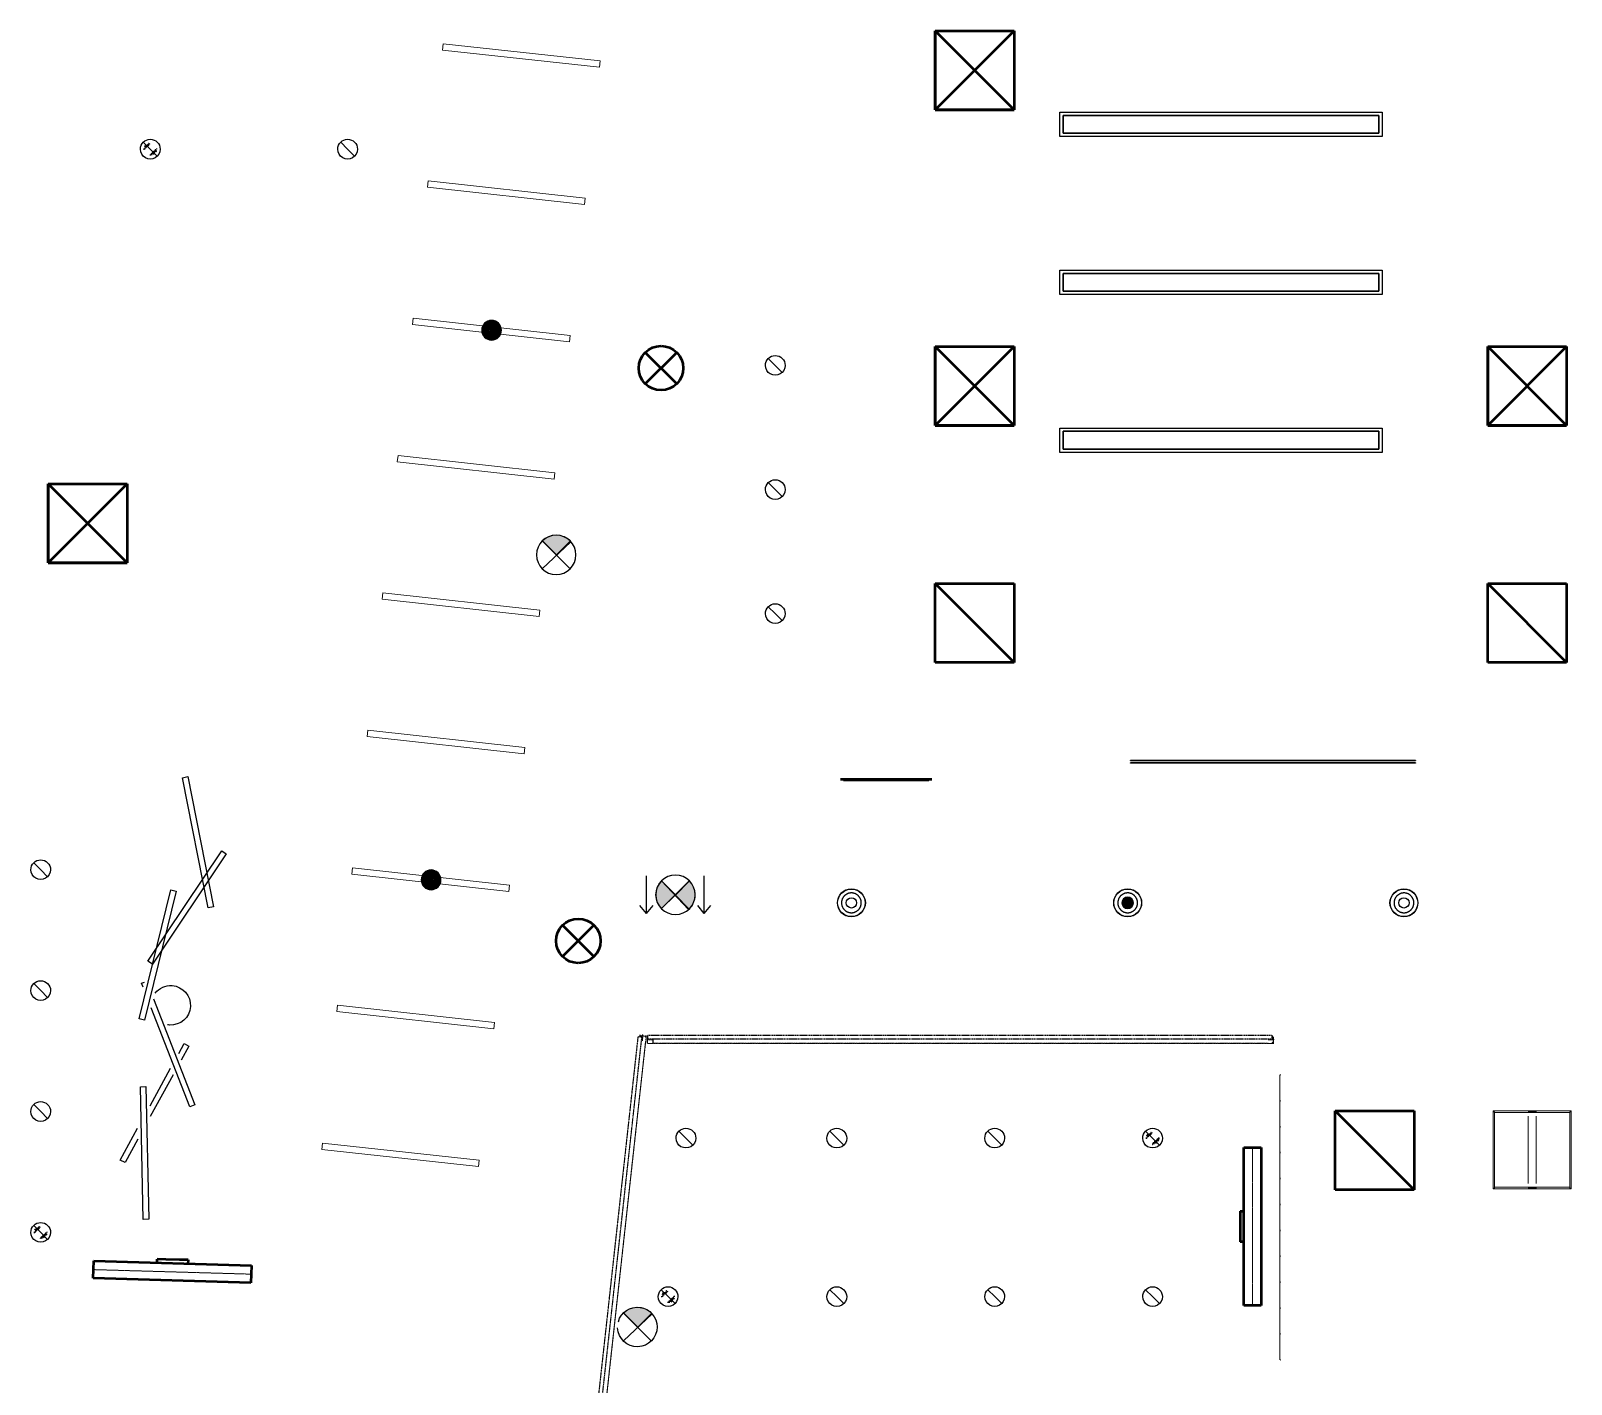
# Model space of a CAD drawing. Header units: inches. Extents: x 12491 to 15210, y -49 to 1476.
# Drawn here: x 13878.9 to 14347.2, y 279.4 to 690.8 of the extents above; entities that cross this region are included whole.
import ezdxf

# ---------------------------------------------------------------- set-up
doc = ezdxf.new("R2010")
doc.units = ezdxf.units.IN
doc.header["$MEASUREMENT"] = 0
for name, pattern in [('Dash', [0.25, 0.125, -0.125]), ('Hidden 1_16_', [0.09375, 0.0625, -0.03125]), ('Hidden_Mech', [0.070312, 0.046875, -0.023437])]:
    doc.linetypes.add(name, pattern=pattern)
for name, color, linetype, lineweight in [('A-DETL-DEMO', 6, 'Hidden 1_16_', 30), ('A-DETL-GENF', 92, 'Continuous', 18), ('A-DETL-MEDM', 33, 'Continuous', 25), ('E-LITE-EQPM', 33, 'Continuous', 25), ('E-LITE-EQPM-HDLN', 30, 'Dash', 9), ('G-IMPT', 8, 'Continuous', 9), ('M-HVAC-CDFF', 50, 'Continuous', 50)]:
    doc.layers.add(name, color=color, linetype=linetype, lineweight=lineweight)

# ---------------------------------------------------------------- blocks, each defined once
blk = doc.blocks.new('L-Recessed Circular - Downlight - 6_-3105699-3RD FLOOR RCP - NEW')
at = {"layer": 'E-LITE-EQPM'}
for q in [(-2.12, -2.12), (2.12, 2.12)]:
    blk.add_line((0, 0), q, dxfattribs=at)
for start, end in [(360, 180), (180, 360)]:
    blk.add_arc((0, 0), 3, start, end, dxfattribs=at)
blk = doc.blocks.new('L-Recessed Circular - Downlight - 6_-V51-3RD FLOOR RCP - NEW')
at = {"layer": 'E-LITE-EQPM'}
for q in [(-2.12, -2.12), (2.12, 2.12)]:
    blk.add_line((0, 0), q, dxfattribs=at)
for centre, radius, start, end in [((0, 0), 3, 360, 180), ((0, 0), 3, 180, 360), ((0.11, 0.07), 2, 176.8214, 187.3845), ((0.11, 0.07), 1.75, 181.4428, 266.2228), ((0.11, 0.07), 1.75, 75.7796, 98.6608), ((0.11, 0.07), 1.5, 360, 90.8712), ((0.11, 0.07), 1.33, 5.4375, 85.1931), ((0.11, 0.07), 1.15, 21.3411, 70.4677), ((0.11, 0.07), 1, 43.9068, 46.0932), ((0.11, 0.07), 1.75, 46.3927, 62.8158), ((0.11, 0.07), 1.5, 357.0461, 360), ((0.11, 0.07), 1.75, 12.6293, 28.1313), ((0.11, 0.07), 1.75, 350.8643, 357.7928), ((0.11, 0.07), 2, 202.2422, 219.9668), ((0.11, 0.07), 1.5, 196.8041, 256.3602), ((0.11, 0.07), 1.33, 225.9881, 242.1291), ((0.11, 0.07), 2, 251.0258, 254.3068)]:
    blk.add_arc(centre, radius, start, end, dxfattribs=at)
blk = doc.blocks.new('L-Recessed Circular - Downlight - 6_-V53-3RD FLOOR RCP - NEW')
at = {"layer": 'E-LITE-EQPM'}
for q in [(-2.12, -2.12), (2.12, 2.12)]:
    blk.add_line((0, 0), q, dxfattribs=at)
for centre, radius, start, end in [((0, 0), 3, 360, 180), ((0, 0), 3, 180, 360), ((0.11, 0.07), 2, 176.8214, 187.3845), ((0.11, 0.07), 1.75, 181.4428, 266.2228), ((0.11, 0.07), 1.75, 75.7796, 98.6608), ((0.11, 0.07), 2, 92.2891, 93.7987), ((0.11, 0.07), 1.5, 360, 90.8712), ((0.11, 0.07), 1.33, 5.4375, 85.1931), ((0.11, 0.07), 1.15, 21.3411, 70.4677), ((0.11, 0.07), 1, 43.9068, 46.0932), ((0.11, 0.07), 1.75, 46.3927, 62.8158), ((0.11, 0.07), 1.5, 357.0461, 360), ((0.11, 0.07), 1.75, 360, 28.1313), ((0.11, 0.07), 1.75, 350.8643, 360), ((0.11, 0.07), 2, 202.2422, 219.9668), ((0.11, 0.07), 1.5, 196.8041, 256.3602), ((0.11, 0.07), 1.33, 225.9881, 242.1291), ((0.11, 0.07), 2, 251.0258, 254.3068)]:
    blk.add_arc(centre, radius, start, end, dxfattribs=at)
blk = doc.blocks.new('Lighting-Troffer-Cooper-Metalux-Encounter-22EN-24EN-LD2 - See Type Catalog-2812981-3RD FLOOR RCP - NEW')
at = {"layer": 'E-LITE-EQPM', "lineweight": 9}
for p, q in [((-11.875, 11.84375), (-11.875, 11.59375)), ((11.875, 11.84375), (-11.875, 11.84375)), ((-11.875, 11.59375), (-11.46875, 11.59375)), ((-11.875, 11.59375), (-11.46875, 11.59375)), ((-11.875, 11.59375), (-11.875, -11.59375)), ((-11.46875, 11.59375), (-11.46875, 11.34375)), ((-11.46875, -11.59375), (-11.46875, 11.59375)), ((11.46875, 11.34375), (-11.46875, 11.34375)), ((-1.25, 10.21875), (-1.25, -10.21875)), ((1.25, -10.21875), (1.25, 10.21875)), ((11.46875, 11.34375), (11.46875, 11.59375)), ((11.46875, 11.59375), (11.875, 11.59375)), ((11.46875, 11.59375), (11.875, 11.59375)), ((11.46875, -11.59375), (11.46875, 11.59375)), ((11.875, 11.59375), (11.875, 11.84375)), ((11.875, 11.59375), (11.875, -11.59375)), ((-11.46875, -11.59375), (-11.875, -11.59375)), ((-11.875, -11.59375), (-11.875, -11.84375)), ((-11.46875, -11.59375), (-11.875, -11.59375)), ((-11.875, -11.84375), (11.875, -11.84375)), ((-11.46875, -11.34375), (11.46875, -11.34375)), ((-11.46875, -11.34375), (-11.46875, -11.59375)), ((11.46875, -11.59375), (11.46875, -11.34375)), ((11.875, -11.59375), (11.46875, -11.59375)), ((11.875, -11.59375), (11.46875, -11.59375)), ((11.875, -11.84375), (11.875, -11.59375))]:
    blk.add_line(p, q, dxfattribs=at)
at = {"layer": 'E-LITE-EQPM'}
for p, q in [((-1.25, 11.59375), (1.28228, 11.59375)), ((1.28228, -11.59375), (-1.25, -11.59375))]:
    blk.add_line(p, q, dxfattribs=at)
blk = doc.blocks.new('Lighting-Focal_Point-Seem_6_LED_Linear - Not A Type - Load Type Catalog 8_-V67-3RD FLOOR RCP - NEW')
at = {"layer": 'E-LITE-EQPM'}
for p, q in [((49, 3.7), (-49, 3.7)), ((-49, 3.7), (-49, -3.7)), ((-48, -2.7), (-48, 2.7)), ((-48, 2.7), (48, 2.7)), ((-48, 2.7), (-48, -2)), ((-47.95, 2.7), (-48, 2.7)), ((48, 2.7), (-47.95, 2.7)), ((-47.95, 2.7), (-47.95, -2.7)), ((-47.95, -2), (-47.95, 2.7)), ((48, 2.7), (47.95, 2.7)), ((47.95, 2.7), (47.95, -2.7)), ((48, -2.7), (48, 2.7)), ((48, 2.7), (48, -2.7)), ((48, -2.7), (48, 2.7)), ((49, -3.7), (49, 3.7)), ((-49, -3.7), (49, -3.7)), ((-48, -2), (-47.95, -2)), ((48, -2.7), (-48, -2.7)), ((-47.95, -2.7), (48, -2.7)), ((47.95, -2.7), (48, -2.7))]:
    blk.add_line(p, q, dxfattribs=at)
blk = doc.blocks.new('Return Diffuser - Rectangular Outlet _PAR_ - PAR-8x8_24x24-2882038-3RD FLOOR RCP - NEW')
at = {"layer": 'M-HVAC-CDFF'}
for p, q in [((12, 12), (-12, 12)), ((-12, 12), (-12, -12)), ((-12, 12), (12, -12)), ((12, -12), (12, 12)), ((-12, -12), (12, -12))]:
    blk.add_line(p, q, dxfattribs=at)
blk = doc.blocks.new('Supply Diffuser _OMNI_ - 8_ RD INLET _24x24_-2995624-3RD FLOOR RCP - NEW')
at = {"layer": 'M-HVAC-CDFF'}
for p, q in [((12, 12), (-12, 12)), ((-12, 12), (-12, -12)), ((12, 12), (-12, -12)), ((-12, 12), (12, -12)), ((-12, 12), (-12, -12)), ((-12, 12), (12, 12)), ((12, -12), (12, 12)), ((12, 12), (12, -12)), ((-12, -12), (12, -12)), ((-12, -12), (12, -12))]:
    blk.add_line(p, q, dxfattribs=at)
blk = doc.blocks.new('Supply Diffuser _OMNI_ - 8_ RD INLET _24x24_-3198319-3RD FLOOR RCP - NEW')
at = {"layer": 'M-HVAC-CDFF'}
for p, q in [((12, 12), (-12, 12)), ((-12, 12), (-12, -12)), ((12, 12), (-12, -12)), ((-12, 12), (12, -12)), ((-12, 12), (-12, -12)), ((-12, 12), (12, 12)), ((12, -12), (12, 12)), ((12, 12), (12, -12)), ((-12, -12), (12, -12)), ((-12, -12), (12, -12))]:
    blk.add_line(p, q, dxfattribs=at)
blk = doc.blocks.new('Plenum Slot Supply _TBD_ - 8_ RD INLET - TBDI _48_ Plenum_-2995596-3RD FLOOR RCP - NEW')
at = {"layer": 'M-HVAC-CDFF'}
for p, q in [((24, 2.625), (-24, 2.625)), ((-24, 2.625), (-24, -2.625)), ((24, -2.625), (24, 2.625)), ((-24, -2.625), (24, -2.625)), ((-4.6875, -2.625), (-4.6875, -3.75)), ((-2.0625, -3.75), (-4.6875, -3.75)), ((2.0625, -3.75), (-2.0625, -3.75)), ((4.6875, -3.75), (2.0625, -3.75)), ((4.6875, -3.75), (4.6875, -2.625))]:
    blk.add_line(p, q, dxfattribs=at)
at = {"layer": 'M-HVAC-CDFF', "linetype": 'Hidden_Mech', "lineweight": 9}
blk.add_line((-24, 0), (24, 0), dxfattribs=at)
blk = doc.blocks.new('Round Diffuser _R-OMNI_ - R-OMNI-06-2995597-3RD FLOOR RCP - NEW')
at = {"layer": 'M-HVAC-CDFF'}
for p, q in [((4.77, 4.77), (-4.77, -4.77)), ((-4.77, 4.77), (4.77, -4.77))]:
    blk.add_line(p, q, dxfattribs=at)
for start, end in [(360, 180), (180, 360)]:
    blk.add_arc((0, 0), 6.75, start, end, dxfattribs=at)
blk = doc.blocks.new('Exit Sign - _GPI_ - Exit Sign-V83-3RD FLOOR RCP - NEW')
at = {"layer": 'E-LITE-EQPM', "linetype": 'Hidden 1_16_', "lineweight": 30}
blk.add_hatch(color=256, dxfattribs=at).paths.add_polyline_path([(0.11, 0.01), (4.35, -4.23), (3.11, -5.19), (1.66, -5.78), (0.11, -5.99), (-1.45, -5.78), (-2.89, -5.18), (-4.13, -4.23)], flags=0)
at = {"layer": 'A-DETL-GENF'}
for p, q in [((0.11, 0.01), (-4.13, -4.23)), ((4.35, -4.23), (0.11, 0.01))]:
    blk.add_line(p, q, dxfattribs=at)
blk.add_arc((0.11, 0.01), 6, 224.9416, 314.9416, dxfattribs=at)
at = {"layer": 'E-LITE-EQPM'}
for p, q in [((4.23, 4.25), (-4.25, -4.23)), ((-4.23, 4.25), (4.47, -4))]:
    blk.add_line(p, q, dxfattribs=at)
for start, end in [(360, 177.3977), (195.4975, 360)]:
    blk.add_arc((0, 0), 6, start, end, dxfattribs=at)
blk = doc.blocks.new('Exit Sign - _GPI_ - Exit Sign-3067705-3RD FLOOR RCP - NEW')
at = {"layer": 'E-LITE-EQPM', "linetype": 'Hidden 1_16_', "lineweight": 30}
for points in [[(4.23, 4.26), (-0.01, 0.01), (-4.26, 4.25), (-3, 5.21), (-1.55, 5.81), (-0.01, 6.01), (1.54, 5.81), (2.99, 5.21)], [(4.35, -4.23), (3.11, -5.19), (1.66, -5.78), (0.11, -5.99), (-1.45, -5.78), (-2.89, -5.18), (-4.13, -4.23), (0.11, 0.01), (4.23, -4.11)]]:
    blk.add_hatch(color=256, dxfattribs=at).paths.add_polyline_path(points, flags=0)
at = {"layer": 'A-DETL-GENF'}
for p, q in [((-4.26, 4.25), (-0.01, 0.01)), ((0.11, 0.01), (-4.13, -4.23)), ((-0.01, 0.01), (4.23, 4.26)), ((4.35, -4.23), (0.11, 0.01))]:
    blk.add_line(p, q, dxfattribs=at)
for centre, start, end in [((-0.01, 0.01), 45.0584, 135.0584), ((0.11, 0.01), 224.9416, 314.9416)]:
    blk.add_arc(centre, 6, start, end, dxfattribs=at)
at = {"layer": 'A-DETL-MEDM'}
for p, q in [((5.69, 8.79), (3.32, 10.79)), ((5.31, 8.79), (-5.72, 8.79)), ((5.69, 8.79), (3.32, 6.8)), ((5.31, -8.77), (-5.72, -8.77)), ((5.69, -8.77), (3.32, -6.77)), ((5.69, -8.77), (3.32, -10.76))]:
    blk.add_line(p, q, dxfattribs=at)
at = {"layer": 'E-LITE-EQPM'}
for p, q in [((4.23, 4.25), (-4.25, -4.23)), ((-4.23, 4.25), (4.47, -4))]:
    blk.add_line(p, q, dxfattribs=at)
blk.add_circle((0, 0), 6, dxfattribs=at)
blk = doc.blocks.new('Exit Sign - _GPI_ - Exit Sign-3067575-3RD FLOOR RCP - NEW')
at = {"layer": 'E-LITE-EQPM', "linetype": 'Hidden 1_16_', "lineweight": 30}
blk.add_hatch(color=256, dxfattribs=at).paths.add_polyline_path([(0.11, -5.99), (-1.45, -5.78), (-2.89, -5.18), (-4.13, -4.23), (0.11, 0.01), (4.35, -4.23), (3.11, -5.19), (1.66, -5.78), (0.11, -5.99)], flags=0)
at = {"layer": 'A-DETL-GENF'}
for p, q in [((0.11, 0.01), (-4.13, -4.23)), ((4.35, -4.23), (0.11, 0.01))]:
    blk.add_line(p, q, dxfattribs=at)
blk.add_arc((0.11, 0.01), 6, 224.9416, 314.9416, dxfattribs=at)
at = {"layer": 'E-LITE-EQPM'}
for p, q in [((4.23, 4.25), (-4.25, -4.23)), ((-4.23, 4.25), (4.47, -4))]:
    blk.add_line(p, q, dxfattribs=at)
blk.add_circle((0, 0), 6, dxfattribs=at)
blk = doc.blocks.new('Lighting-Pendant-Vibia-HALO_2342-Lineal_x6_134inch_lenth - 2342-03-3117604-3RD FLOOR RCP - NEW')
at = {"layer": 'E-LITE-EQPM'}
for p, q in [((47.94, 12.23), (37.96, 7.58)), ((41.25, 7.29), (48.64, 10.73)), ((48.64, 10.73), (47.94, 12.23)), ((-12.94, 7.8), (-47.89, -12.37)), ((-47.06, -13.8), (-12.11, 6.37)), ((4.73, 9.32), (-35.01, 2.31)), ((-34.73, 0.68), (5.01, 7.69)), ((-12.11, 6.37), (-12.94, 7.8)), ((-6.13, 9.28), (-6.5, 8.48)), ((-4.99, 8.75), (-6.13, 9.28)), ((-1.66, 5.37), (29.75, -9.28)), ((30.45, -7.78), (1.18, 5.87)), ((5.01, 7.69), (4.73, 9.32)), ((25.29, 7.55), (25.14, 5.91)), ((25.14, 5.91), (65.34, 2.39)), ((65.49, 4.04), (25.29, 7.55)), ((-69.28, 1.02), (-69.7, -0.58)), ((-30.3, -9.42), (-69.28, 1.02)), ((-35.01, 2.31), (-34.73, 0.68)), ((30.88, 4.28), (19.07, -1.23)), ((21.03, -2.14), (34.18, 3.99)), ((65.34, 2.39), (65.49, 4.04)), ((-69.7, -0.58), (-30.72, -11.02)), ((14.45, -3.39), (11.36, -4.83)), ((12.06, -6.32), (16.41, -4.3)), ((11.36, -4.83), (12.06, -6.32)), ((29.75, -9.28), (30.45, -7.78)), ((-47.89, -12.37), (-47.06, -13.8)), ((-30.72, -11.02), (-30.3, -9.42))]:
    blk.add_line(p, q, dxfattribs=at)
for start, end in [(124.3582, 180), (360, 5.7011), (180, 360)]:
    blk.add_arc((0, 0), 6, start, end, dxfattribs=at)
blk = doc.blocks.new('Lighting-Fixture-Coronet-LS1-LED - See Type Catalog-2826444-3RD FLOOR RCP - NEW')
at = {"layer": 'E-LITE-EQPM', "lineweight": 9}
for p, q in [((24, 0.97), (-24, 0.97)), ((-24, 0.97), (-24, -0.97)), ((24, -0.97), (24, 0.97)), ((-24, -0.97), (24, -0.97))]:
    blk.add_line(p, q, dxfattribs=at)
at = {"layer": 'E-LITE-EQPM'}
blk.add_line((0.11, 0.21), (0.11, 0.25), dxfattribs=at)
for radius in [3, 2.75, 2.5, 2.25, 2, 1.75, 1.5, 1.33, 1.15, 1, 0.84, 0.68, 0.5, 0.335, 0.196, 0.0816]:
    blk.add_circle((0.11, 0.07), radius, dxfattribs=at)
blk = doc.blocks.new('Lighting-Fixture-Coronet-LS1-LED - See Type Catalog-3132794-3RD FLOOR RCP - NEW')
at = {"layer": 'E-LITE-EQPM', "lineweight": 9}
for p, q in [((24, 0.96875), (-24, 0.96875)), ((-24, 0.96875), (-24, -0.96875)), ((24, -0.96875), (24, 0.96875)), ((-24, -0.96875), (24, -0.96875))]:
    blk.add_line(p, q, dxfattribs=at)
blk = doc.blocks.new('KREON Holon 80 - KREON Holon 80 - Surface Mounted-2838211-3RD FLOOR RCP - NEW')
at = {"layer": 'E-LITE-EQPM', "flags": 128}
for points in [[(14.62, 0), (14.62, 0.12), (14.63, 0.24), (14.64, 0.36), (14.66, 0.48), (14.68, 0.6), (14.71, 0.71), (14.74, 0.83), (14.77, 0.95), (14.81, 1.06), (14.86, 1.17), (14.91, 1.28), (14.96, 1.39), (15.02, 1.49), (15.08, 1.6), (15.14, 1.7), (15.21, 1.8), (15.29, 1.89), (15.37, 1.98), (15.45, 2.07), (15.53, 2.16), (15.62, 2.24), (15.71, 2.32), (15.8, 2.39), (15.9, 2.46), (16, 2.53), (16.1, 2.59), (16.21, 2.65), (16.32, 2.71), (16.43, 2.76), (16.54, 2.8), (16.65, 2.84), (16.76, 2.88), (16.88, 2.91), (17, 2.94), (17.12, 2.96), (17.23, 2.98), (17.35, 3), (17.47, 3), (17.59, 3.01), (17.71, 3.01), (17.83, 3), (17.95, 2.99), (18.07, 2.97), (18.19, 2.95), (18.31, 2.93), (18.43, 2.9), (18.54, 2.87), (18.66, 2.83), (18.77, 2.78), (18.88, 2.74), (18.99, 2.68), (19.09, 2.63), (19.2, 2.57), (19.3, 2.5), (19.4, 2.43), (19.49, 2.36), (19.59, 2.28), (19.68, 2.2), (19.76, 2.12), (19.84, 2.03), (19.92, 1.94), (20, 1.85), (20.07, 1.75), (20.14, 1.65), (20.2, 1.55), (20.26, 1.45), (20.32, 1.34), (20.37, 1.23), (20.42, 1.12), (20.46, 1.01), (20.5, 0.89), (20.53, 0.78), (20.56, 0.66), (20.59, 0.54), (20.6, 0.42), (20.62, 0.31), (20.63, 0.19), (20.63, 0.06), (20.63, 0)], [(20.63, 0), (20.63, -0.12), (20.63, -0.24), (20.61, -0.36), (20.6, -0.48), (20.57, -0.6), (20.55, -0.71), (20.52, -0.83), (20.48, -0.95), (20.44, -1.06), (20.4, -1.17), (20.35, -1.28), (20.29, -1.39), (20.24, -1.49), (20.18, -1.6), (20.11, -1.7), (20.04, -1.8), (19.97, -1.89), (19.89, -1.98), (19.81, -2.07), (19.72, -2.16), (19.63, -2.24), (19.54, -2.32), (19.45, -2.39), (19.35, -2.46), (19.25, -2.53), (19.15, -2.59), (19.04, -2.65), (18.94, -2.71), (18.83, -2.76), (18.72, -2.8), (18.6, -2.84), (18.49, -2.88), (18.37, -2.91), (18.26, -2.94), (18.14, -2.96), (18.02, -2.98), (17.9, -3), (17.78, -3), (17.66, -3.01), (17.54, -3.01), (17.42, -3), (17.3, -2.99), (17.18, -2.97), (17.06, -2.95), (16.94, -2.93), (16.83, -2.9), (16.71, -2.87), (16.6, -2.83), (16.49, -2.78), (16.38, -2.74), (16.27, -2.68), (16.16, -2.63), (16.06, -2.57), (15.96, -2.5), (15.86, -2.43), (15.76, -2.36), (15.67, -2.28), (15.58, -2.2), (15.49, -2.12), (15.41, -2.03), (15.33, -1.94), (15.25, -1.85), (15.18, -1.75), (15.11, -1.65), (15.05, -1.55), (14.99, -1.45), (14.93, -1.34), (14.88, -1.23), (14.84, -1.12), (14.79, -1.01), (14.75, -0.89), (14.72, -0.78), (14.69, -0.66), (14.67, -0.54), (14.65, -0.42), (14.63, -0.31), (14.62, -0.19), (14.62, -0.06), (14.62, 0)]]:
    blk.add_lwpolyline(points, dxfattribs=at)
at = {"layer": 'E-LITE-EQPM'}
for radius, start, end in [(4.25, 0, 180), (4.19, 0, 180), (1.57, 0, 180), (4.25, 180, 0), (4.19, 180, 0), (1.57, 180, 0)]:
    blk.add_arc((17.63, 0), radius, start, end, dxfattribs=at)
blk = doc.blocks.new('KREON Holon 80 - KREON Holon 80 - Surface Mounted-V65-3RD FLOOR RCP - NEW')
at = {"layer": 'E-LITE-EQPM'}
blk.add_line((17.62, 0.14), (17.62, 0.18), dxfattribs=at)
at = {"layer": 'E-LITE-EQPM', "flags": 128}
for points in [[(14.62, 0), (14.62, 0.12), (14.63, 0.24), (14.64, 0.36), (14.66, 0.48), (14.68, 0.6), (14.71, 0.71), (14.74, 0.83), (14.77, 0.95), (14.81, 1.06), (14.86, 1.17), (14.91, 1.28), (14.96, 1.39), (15.02, 1.49), (15.08, 1.6), (15.14, 1.7), (15.21, 1.8), (15.29, 1.89), (15.37, 1.98), (15.45, 2.07), (15.53, 2.16), (15.62, 2.24), (15.71, 2.32), (15.8, 2.39), (15.9, 2.46), (16, 2.53), (16.1, 2.59), (16.21, 2.65), (16.32, 2.71), (16.43, 2.76), (16.54, 2.8), (16.65, 2.84), (16.76, 2.88), (16.88, 2.91), (17, 2.94), (17.12, 2.96), (17.23, 2.98), (17.35, 3), (17.47, 3), (17.59, 3.01), (17.71, 3.01), (17.83, 3), (17.95, 2.99), (18.07, 2.97), (18.19, 2.95), (18.31, 2.93), (18.43, 2.9), (18.54, 2.87), (18.66, 2.83), (18.77, 2.78), (18.88, 2.74), (18.99, 2.68), (19.09, 2.63), (19.2, 2.57), (19.3, 2.5), (19.4, 2.43), (19.49, 2.36), (19.59, 2.28), (19.68, 2.2), (19.76, 2.12), (19.84, 2.03), (19.92, 1.94), (20, 1.85), (20.07, 1.75), (20.14, 1.65), (20.2, 1.55), (20.26, 1.45), (20.32, 1.34), (20.37, 1.23), (20.42, 1.12), (20.46, 1.01), (20.5, 0.89), (20.53, 0.78), (20.56, 0.66), (20.59, 0.54), (20.6, 0.42), (20.62, 0.31), (20.63, 0.19), (20.63, 0.06), (20.63, 0)], [(20.63, 0), (20.63, -0.12), (20.63, -0.24), (20.61, -0.36), (20.6, -0.48), (20.57, -0.6), (20.55, -0.71), (20.52, -0.83), (20.48, -0.95), (20.44, -1.06), (20.4, -1.17), (20.35, -1.28), (20.29, -1.39), (20.24, -1.49), (20.18, -1.6), (20.11, -1.7), (20.04, -1.8), (19.97, -1.89), (19.89, -1.98), (19.81, -2.07), (19.72, -2.16), (19.63, -2.24), (19.54, -2.32), (19.45, -2.39), (19.35, -2.46), (19.25, -2.53), (19.15, -2.59), (19.04, -2.65), (18.94, -2.71), (18.83, -2.76), (18.72, -2.8), (18.6, -2.84), (18.49, -2.88), (18.37, -2.91), (18.26, -2.94), (18.14, -2.96), (18.02, -2.98), (17.9, -3), (17.78, -3), (17.66, -3.01), (17.54, -3.01), (17.42, -3), (17.3, -2.99), (17.18, -2.97), (17.06, -2.95), (16.94, -2.93), (16.83, -2.9), (16.71, -2.87), (16.6, -2.83), (16.49, -2.78), (16.38, -2.74), (16.27, -2.68), (16.16, -2.63), (16.06, -2.57), (15.96, -2.5), (15.86, -2.43), (15.76, -2.36), (15.67, -2.28), (15.58, -2.2), (15.49, -2.12), (15.41, -2.03), (15.33, -1.94), (15.25, -1.85), (15.18, -1.75), (15.11, -1.65), (15.05, -1.55), (14.99, -1.45), (14.93, -1.34), (14.88, -1.23), (14.84, -1.12), (14.79, -1.01), (14.75, -0.89), (14.72, -0.78), (14.69, -0.66), (14.67, -0.54), (14.65, -0.42), (14.63, -0.31), (14.62, -0.19), (14.62, -0.06), (14.62, 0)]]:
    blk.add_lwpolyline(points, dxfattribs=at)
at = {"layer": 'E-LITE-EQPM'}
for radius in [1.75, 1.5, 1.33, 1.15, 1, 0.84, 0.68, 0.5, 0.335, 0.196, 0.0816]:
    blk.add_circle((17.62, 0), radius, dxfattribs=at)
for radius, start, end in [(4.25, 0, 180), (4.19, 0, 180), (1.57, 0, 180), (4.25, 180, 0), (4.19, 180, 0), (1.57, 180, 0)]:
    blk.add_arc((17.63, 0), radius, start, end, dxfattribs=at)
blk = doc.blocks.new('Lighting-Focal_Point-Covert-VN - Not A Type - Load Type Catalog-3197312-3RD FLOOR RCP - NEW')
at = {"layer": 'E-LITE-EQPM'}
for p, q in [((-24.61, 1.14), (-24.56, 1.14)), ((-24.56, 1.14), (-24.56, -0.06)), ((-22.89, 1.19), (-22.89, -0.07)), ((411.82, 1.14), (412.35, 1.14)), ((411.82, 1.14), (411.82, 1.05)), ((412.11, 1.04), (411.82, 1.05)), ((412.11, 0.22), (412.11, 1.04)), ((-24.56, -0.06), (-24.49, -0.06)), ((-24.56, -1.17), (-24.56, -0.06)), ((411.79, -0.06), (411.73, -0.06)), ((411.79, -1.17), (411.79, -0.06)), ((411.82, -0.52), (412.11, -0.51)), ((411.82, -0.52), (411.82, -0.62)), ((411.82, -0.62), (412.35, -0.62)), ((412.11, -0.51), (412.11, -0.04))]:
    blk.add_line(p, q, dxfattribs=at)
blk.add_circle((412.2, 0.09), 0.156, dxfattribs=at)
at = {"layer": 'E-LITE-EQPM-HDLN'}
for p, q in [((-24.61, 1.24), (412.35, 1.24)), ((-24.49, 0.21), (-22.89, 0.21)), ((-24.49, -0.06), (-24.49, 0.21)), ((-24.49, 0.15), (-22.89, 0.15)), ((410.62, 1.19), (-22.89, 1.19)), ((411.73, 0.21), (410.62, 0.21)), ((410.62, 0.15), (411.73, 0.15)), ((411.73, 0.21), (411.73, -0.06)), ((-24.49, -0.06), (-24.49, -1.27)), ((411.73, -0.07), (-24.49, -0.07)), ((411.73, -0.14), (-24.49, -0.14)), ((-24.49, -1.19), (411.73, -1.19)), ((-24.49, -1.26), (411.73, -1.26)), ((411.73, -0.06), (411.73, -1.27))]:
    blk.add_line(p, q, dxfattribs=at)
blk = doc.blocks.new('Lighting-Focal_Point-Covert-VN - Not A Type - Load Type Catalog-3197337-3RD FLOOR RCP - NEW')
at = {"layer": 'E-LITE-EQPM'}
for p, q in [((-24.61, 1.14), (-24.56, 1.14)), ((-24.56, 1.14), (-24.56, -0.06)), ((-22.89, 1.19), (-22.89, -0.07)), ((165.28, 1.14), (165.81, 1.14)), ((165.28, 1.14), (165.28, 1.05)), ((165.57, 1.04), (165.28, 1.05)), ((165.57, 0.22), (165.57, 1.04)), ((-24.56, -0.06), (-24.49, -0.06)), ((-24.56, -1.17), (-24.56, -0.06)), ((165.26, -0.06), (165.19, -0.06)), ((165.26, -1.17), (165.26, -0.06)), ((165.28, -0.52), (165.57, -0.51)), ((165.28, -0.52), (165.28, -0.62)), ((165.28, -0.62), (165.82, -0.62)), ((165.57, -0.51), (165.57, -0.04))]:
    blk.add_line(p, q, dxfattribs=at)
blk.add_circle((165.66, 0.09), 0.156, dxfattribs=at)
at = {"layer": 'E-LITE-EQPM-HDLN'}
for p, q in [((-24.61, 1.24), (165.82, 1.24)), ((-24.49, 0.21), (-22.89, 0.21)), ((-24.49, -0.06), (-24.49, 0.21)), ((-24.49, 0.15), (-22.89, 0.15)), ((164.08, 1.19), (-22.89, 1.19)), ((165.19, 0.21), (164.08, 0.21)), ((164.08, 0.15), (165.19, 0.15)), ((165.19, 0.21), (165.19, -0.06)), ((-24.49, -0.06), (-24.49, -1.27)), ((165.19, -0.07), (-24.49, -0.07)), ((165.19, -0.14), (-24.49, -0.14)), ((-24.49, -1.19), (165.19, -1.19)), ((-24.49, -1.26), (165.19, -1.26)), ((165.19, -0.06), (165.19, -1.27))]:
    blk.add_line(p, q, dxfattribs=at)
blk = doc.blocks.new('Supply Diffuser _OMNI_ - 8_ RD INLET _24x24_-3188408-3RD FLOOR RCP - NEW')
at = {"layer": 'M-HVAC-CDFF'}
for p, q in [((12, 12), (-12, 12)), ((-12, 12), (-12, -12)), ((12, 12), (-12, -12)), ((-12, 12), (12, -12)), ((-12, 12), (-12, -12)), ((-12, 12), (12, 12)), ((12, -12), (12, 12)), ((12, 12), (12, -12)), ((-12, -12), (12, -12)), ((-12, -12), (12, -12))]:
    blk.add_line(p, q, dxfattribs=at)
blk = doc.blocks.new('Return Grille _350_ - 350FS-3207972-3RD FLOOR RCP - NEW')
at = {"layer": 'M-HVAC-CDFF'}
for p, q in [((14125.07, 463.32), (14152.82, 463.32)), ((14125.94, 463.07), (14151.94, 463.07))]:
    blk.add_line(p, q, dxfattribs=at)
blk = doc.blocks.new('Lighting_Other_LineaLightGroup_LED_Strip_62_5W - Led Strip - NICHE LIGHTING-3126142-3RD FLOOR RCP - NEW')
at = {"layer": 'A-DETL-DEMO'}
for p, q in [((-43.31, 0.45), (-43.31, 0.49)), ((-35.43, 0.45), (-35.43, 0.49)), ((-35.43, 0.49), (-35.43, 0.45)), ((-27.56, 0.45), (-27.56, 0.49)), ((-27.56, 0.49), (-27.56, 0.45)), ((-19.69, 0.45), (-19.69, 0.49)), ((-19.69, 0.49), (-19.69, 0.45)), ((-11.81, 0.45), (-11.81, 0.49)), ((-11.81, 0.49), (-11.81, 0.45)), ((-3.94, 0.49), (-3.94, 0.45)), ((-3.94, 0.45), (-3.94, 0.49)), ((3.94, 0.45), (3.94, 0.49)), ((3.94, 0.49), (3.94, 0.45)), ((11.81, 0.45), (11.81, 0.49)), ((11.81, 0.49), (11.81, 0.45)), ((19.69, 0.45), (19.69, 0.49)), ((19.69, 0.49), (19.69, 0.45)), ((27.56, 0.45), (27.56, 0.49)), ((27.56, 0.49), (27.56, 0.45)), ((35.43, 0.45), (35.43, 0.49)), ((35.43, 0.49), (35.43, 0.45)), ((43.31, 0.49), (43.31, 0.45)), ((-43.31, -0.49), (-43.31, -0.45)), ((-35.43, -0.49), (-35.43, -0.45)), ((-35.43, -0.45), (-35.43, -0.49)), ((-27.56, -0.49), (-27.56, -0.45)), ((-27.56, -0.45), (-27.56, -0.49)), ((-19.69, -0.49), (-19.69, -0.45)), ((-19.69, -0.45), (-19.69, -0.49)), ((-11.81, -0.49), (-11.81, -0.45)), ((-11.81, -0.45), (-11.81, -0.49)), ((-3.94, -0.45), (-3.94, -0.49)), ((-3.94, -0.49), (-3.94, -0.45)), ((3.94, -0.49), (3.94, -0.45)), ((3.94, -0.45), (3.94, -0.49)), ((11.81, -0.49), (11.81, -0.45)), ((11.81, -0.45), (11.81, -0.49)), ((19.69, -0.49), (19.69, -0.45)), ((19.69, -0.45), (19.69, -0.49)), ((27.56, -0.49), (27.56, -0.45)), ((27.56, -0.45), (27.56, -0.49)), ((35.43, -0.49), (35.43, -0.45)), ((35.43, -0.45), (35.43, -0.49)), ((43.31, -0.45), (43.31, -0.49))]:
    blk.add_line(p, q, dxfattribs=at)
at = {"layer": 'E-LITE-EQPM'}
for p, q in [((-43.31, 0.36), (-43.31, 0.45)), ((-35.43, 0.36), (-43.31, 0.36)), ((-35.43, 0.36), (-35.43, 0.45)), ((-35.43, 0.45), (-35.43, 0.36)), ((-27.56, 0.36), (-35.43, 0.36)), ((-27.56, 0.36), (-27.56, 0.45)), ((-27.56, 0.45), (-27.56, 0.36)), ((-19.69, 0.36), (-27.56, 0.36)), ((-19.69, 0.36), (-19.69, 0.45)), ((-19.69, 0.45), (-19.69, 0.36)), ((-11.81, 0.36), (-19.69, 0.36)), ((-11.81, 0.36), (-11.81, 0.45)), ((-11.81, 0.45), (-11.81, 0.36)), ((-3.94, 0.36), (-11.81, 0.36)), ((-3.94, 0.45), (-3.94, 0.36)), ((-3.94, 0.36), (-3.94, 0.45)), ((3.94, 0.36), (-3.94, 0.36)), ((3.94, 0.36), (3.94, 0.45)), ((3.94, 0.45), (3.94, 0.36)), ((11.81, 0.36), (3.94, 0.36)), ((11.81, 0.36), (11.81, 0.45)), ((11.81, 0.45), (11.81, 0.36)), ((19.69, 0.36), (11.81, 0.36)), ((19.69, 0.36), (19.69, 0.45)), ((19.69, 0.45), (19.69, 0.36)), ((27.56, 0.36), (19.69, 0.36)), ((27.56, 0.36), (27.56, 0.45)), ((27.56, 0.45), (27.56, 0.36)), ((35.43, 0.36), (27.56, 0.36)), ((35.43, 0.36), (35.43, 0.45)), ((35.43, 0.45), (35.43, 0.36)), ((43.31, 0.36), (35.43, 0.36)), ((43.31, 0.45), (43.31, 0.36)), ((-35.43, -0.36), (-43.31, -0.36)), ((-43.31, -0.45), (-43.31, -0.36)), ((-27.56, -0.36), (-35.43, -0.36)), ((-35.43, -0.45), (-35.43, -0.36)), ((-35.43, -0.36), (-35.43, -0.45)), ((-19.69, -0.36), (-27.56, -0.36)), ((-27.56, -0.45), (-27.56, -0.36)), ((-27.56, -0.36), (-27.56, -0.45)), ((-11.81, -0.36), (-19.69, -0.36)), ((-19.69, -0.45), (-19.69, -0.36)), ((-19.69, -0.36), (-19.69, -0.45)), ((-3.94, -0.36), (-11.81, -0.36)), ((-11.81, -0.45), (-11.81, -0.36)), ((-11.81, -0.36), (-11.81, -0.45)), ((-3.94, -0.36), (-3.94, -0.45)), ((3.94, -0.36), (-3.94, -0.36)), ((-3.94, -0.45), (-3.94, -0.36)), ((11.81, -0.36), (3.94, -0.36)), ((3.94, -0.45), (3.94, -0.36)), ((3.94, -0.36), (3.94, -0.45)), ((19.69, -0.36), (11.81, -0.36)), ((11.81, -0.45), (11.81, -0.36)), ((11.81, -0.36), (11.81, -0.45)), ((27.56, -0.36), (19.69, -0.36)), ((19.69, -0.45), (19.69, -0.36)), ((19.69, -0.36), (19.69, -0.45)), ((35.43, -0.36), (27.56, -0.36)), ((27.56, -0.45), (27.56, -0.36)), ((27.56, -0.36), (27.56, -0.45)), ((43.31, -0.36), (35.43, -0.36)), ((35.43, -0.45), (35.43, -0.36)), ((35.43, -0.36), (35.43, -0.45)), ((43.31, -0.36), (43.31, -0.45))]:
    blk.add_line(p, q, dxfattribs=at)
at = {"layer": 'E-LITE-EQPM', "flags": 128}
for points in [[(-43.31, 0.45), (-40.68, 0.45), (-38.06, 0.45), (-35.43, 0.45)], [(-35.43, 0.45), (-32.81, 0.45), (-30.18, 0.45), (-27.56, 0.45)], [(-27.56, 0.45), (-24.93, 0.45), (-22.31, 0.45), (-19.69, 0.45)], [(-19.69, 0.45), (-17.06, 0.45), (-14.44, 0.45), (-11.81, 0.45)], [(-11.81, 0.45), (-9.19, 0.45), (-6.56, 0.45), (-3.94, 0.45)], [(-3.94, 0.45), (-1.31, 0.45), (1.31, 0.45), (3.94, 0.45)], [(3.94, 0.45), (6.56, 0.45), (9.19, 0.45), (11.81, 0.45)], [(11.81, 0.45), (14.44, 0.45), (17.06, 0.45), (19.69, 0.45)], [(19.69, 0.45), (22.31, 0.45), (24.93, 0.45), (27.56, 0.45)], [(27.56, 0.45), (30.18, 0.45), (32.81, 0.45), (35.43, 0.45)], [(35.43, 0.45), (38.06, 0.45), (40.68, 0.45), (43.31, 0.45)], [(-35.43, -0.45), (-38.06, -0.45), (-40.68, -0.45), (-43.31, -0.45)], [(-27.56, -0.45), (-30.18, -0.45), (-32.81, -0.45), (-35.43, -0.45)], [(-19.69, -0.45), (-22.31, -0.45), (-24.93, -0.45), (-27.56, -0.45)], [(-11.81, -0.45), (-14.44, -0.45), (-17.06, -0.45), (-19.69, -0.45)], [(-3.94, -0.45), (-6.56, -0.45), (-9.19, -0.45), (-11.81, -0.45)], [(3.94, -0.45), (1.31, -0.45), (-1.31, -0.45), (-3.94, -0.45)], [(11.81, -0.45), (9.19, -0.45), (6.56, -0.45), (3.94, -0.45)], [(19.69, -0.45), (17.06, -0.45), (14.44, -0.45), (11.81, -0.45)], [(27.56, -0.45), (24.93, -0.45), (22.31, -0.45), (19.69, -0.45)], [(35.43, -0.45), (32.81, -0.45), (30.18, -0.45), (27.56, -0.45)], [(43.31, -0.45), (40.68, -0.45), (38.06, -0.45), (35.43, -0.45)]]:
    blk.add_lwpolyline(points, dxfattribs=at)
at = {"layer": 'G-IMPT'}
for p, q in [((-43.31, 0.49), (-35.43, 0.49)), ((-43.31, 0.24), (-35.43, 0.24)), ((-35.43, 0.49), (-27.56, 0.49)), ((-35.43, 0.24), (-27.56, 0.24)), ((-27.56, 0.49), (-19.69, 0.49)), ((-27.56, 0.24), (-19.69, 0.24)), ((-19.69, 0.49), (-11.81, 0.49)), ((-19.69, 0.24), (-11.81, 0.24)), ((-11.81, 0.49), (-3.94, 0.49)), ((-11.81, 0.24), (-3.94, 0.24)), ((-3.94, 0.49), (3.94, 0.49)), ((-3.94, 0.24), (3.94, 0.24)), ((3.94, 0.49), (11.81, 0.49)), ((3.94, 0.24), (11.81, 0.24)), ((11.81, 0.49), (19.69, 0.49)), ((11.81, 0.24), (19.69, 0.24)), ((19.69, 0.49), (27.56, 0.49)), ((19.69, 0.24), (27.56, 0.24)), ((27.56, 0.49), (35.43, 0.49)), ((27.56, 0.24), (35.43, 0.24)), ((35.43, 0.49), (43.31, 0.49)), ((35.43, 0.24), (43.31, 0.24)), ((-35.43, -0.24), (-43.31, -0.24)), ((-35.43, -0.49), (-43.31, -0.49)), ((-27.56, -0.24), (-35.43, -0.24)), ((-27.56, -0.49), (-35.43, -0.49)), ((-19.69, -0.24), (-27.56, -0.24)), ((-19.69, -0.49), (-27.56, -0.49)), ((-11.81, -0.24), (-19.69, -0.24)), ((-11.81, -0.49), (-19.69, -0.49)), ((-3.94, -0.24), (-11.81, -0.24)), ((-3.94, -0.49), (-11.81, -0.49)), ((3.94, -0.24), (-3.94, -0.24)), ((3.94, -0.49), (-3.94, -0.49)), ((11.81, -0.24), (3.94, -0.24)), ((11.81, -0.49), (3.94, -0.49)), ((19.69, -0.24), (11.81, -0.24)), ((19.69, -0.49), (11.81, -0.49)), ((27.56, -0.24), (19.69, -0.24)), ((27.56, -0.49), (19.69, -0.49)), ((35.43, -0.24), (27.56, -0.24)), ((35.43, -0.49), (27.56, -0.49)), ((43.31, -0.24), (35.43, -0.24)), ((43.31, -0.49), (35.43, -0.49))]:
    blk.add_line(p, q, dxfattribs=at)
blk = doc.blocks.new('Lighting_Other_LineaLightGroup_LED_Strip_62_5W - Led Strip - NICHE LIGHTING-V87-3RD FLOOR RCP - NEW')
at = {"layer": 'A-DETL-DEMO'}
for p, q in [((14258.71, 373.43), (14258.81, 373.43)), ((14258.71, 365.55), (14258.81, 365.55)), ((14258.81, 365.55), (14258.71, 365.55)), ((14258.71, 357.68), (14258.81, 357.68)), ((14258.81, 357.68), (14258.71, 357.68)), ((14258.71, 349.8), (14258.81, 349.8)), ((14258.81, 349.8), (14258.71, 349.8)), ((14258.71, 341.93), (14258.81, 341.93)), ((14258.81, 341.93), (14258.71, 341.93)), ((14258.81, 334.06), (14258.71, 334.06)), ((14258.71, 334.06), (14258.81, 334.06)), ((14258.71, 326.18), (14258.81, 326.18)), ((14258.81, 326.18), (14258.71, 326.18)), ((14258.71, 318.31), (14258.81, 318.31)), ((14258.81, 318.31), (14258.71, 318.31)), ((14258.71, 310.43), (14258.81, 310.43)), ((14258.81, 310.43), (14258.71, 310.43)), ((14258.71, 302.56), (14258.81, 302.56)), ((14258.81, 302.56), (14258.71, 302.56)), ((14258.71, 294.69), (14258.81, 294.69)), ((14258.81, 294.69), (14258.71, 294.69)), ((14258.81, 286.81), (14258.72, 286.81))]:
    blk.add_line(p, q, dxfattribs=at)
at = {"layer": 'G-IMPT'}
for p, q in [((14258.6, 365.55), (14258.6, 373.43)), ((14258.6, 357.68), (14258.6, 365.55)), ((14258.6, 349.8), (14258.6, 357.68)), ((14258.6, 341.93), (14258.6, 349.8)), ((14258.6, 334.06), (14258.6, 341.93)), ((14258.6, 326.18), (14258.6, 334.06)), ((14258.6, 318.31), (14258.6, 326.18)), ((14258.6, 310.43), (14258.6, 318.31)), ((14258.6, 302.56), (14258.6, 310.43)), ((14258.6, 294.69), (14258.6, 302.56)), ((14258.6, 286.81), (14258.6, 294.69))]:
    blk.add_line(p, q, dxfattribs=at)

msp = doc.modelspace()

# ---------------------------------------------------------------- block references
at = {"layer": 'E-LITE-EQPM', "extrusion": (0, 0, -1)}
for name, p, rotation in [('Lighting-Fixture-Coronet-LS1-LED - See Type Catalog-3132794-3RD FLOOR RCP - NEW', (-14028.05, 683.3), 186.2764989401814), ('Lighting-Focal_Point-Seem_6_LED_Linear - Not A Type - Load Type Catalog 8_-V67-3RD FLOOR RCP - NEW', (-14240.76, 662.36), 180), ('L-Recessed Circular - Downlight - 6_-V51-3RD FLOOR RCP - NEW', (-13915.23, 654.82), 180), ('L-Recessed Circular - Downlight - 6_-3105699-3RD FLOOR RCP - NEW', (-13975.23, 654.82), 180), ('Lighting-Fixture-Coronet-LS1-LED - See Type Catalog-3132794-3RD FLOOR RCP - NEW', (-14023.47, 641.62), 186.2764989402138), ('Lighting-Focal_Point-Seem_6_LED_Linear - Not A Type - Load Type Catalog 8_-V67-3RD FLOOR RCP - NEW', (-14240.76, 614.36), 180), ('Lighting-Fixture-Coronet-LS1-LED - See Type Catalog-2826444-3RD FLOOR RCP - NEW', (-14018.88, 599.87), 186.2764989402442), ('L-Recessed Circular - Downlight - 6_-3105699-3RD FLOOR RCP - NEW', (-14105.23, 589.09), 180), ('Lighting-Focal_Point-Seem_6_LED_Linear - Not A Type - Load Type Catalog 8_-V67-3RD FLOOR RCP - NEW', (-14240.76, 566.36), 180), ('Lighting-Fixture-Coronet-LS1-LED - See Type Catalog-3132794-3RD FLOOR RCP - NEW', (-14014.29, 558.12), 186.276498940244), ('L-Recessed Circular - Downlight - 6_-3105699-3RD FLOOR RCP - NEW', (-14105.23, 551.36), 180), ('Exit Sign - _GPI_ - Exit Sign-3067575-3RD FLOOR RCP - NEW', (-14038.64, 531.5), 180), ('Lighting-Fixture-Coronet-LS1-LED - See Type Catalog-3132794-3RD FLOOR RCP - NEW', (-14009.7, 516.37), 186.2764989402144), ('L-Recessed Circular - Downlight - 6_-3105699-3RD FLOOR RCP - NEW', (-14105.23, 513.63), 180), ('Lighting-Fixture-Coronet-LS1-LED - See Type Catalog-3132794-3RD FLOOR RCP - NEW', (-14005.1, 474.62), 186.2764989402144), ('Lighting-Pendant-Vibia-HALO_2342-Lineal_x6_134inch_lenth - 2342-03-3117604-3RD FLOOR RCP - NEW', (-13921.45, 394.58), 273.7764989402165), ('L-Recessed Circular - Downlight - 6_-3105699-3RD FLOOR RCP - NEW', (-13881.9, 435.8), 180), ('Lighting-Fixture-Coronet-LS1-LED - See Type Catalog-2826444-3RD FLOOR RCP - NEW', (-14000.5, 432.8), 186.2764989401829), ('Exit Sign - _GPI_ - Exit Sign-3067705-3RD FLOOR RCP - NEW', (-14074.88, 428.19), 270.0000000000064), ('KREON Holon 80 - KREON Holon 80 - Surface Mounted-2838211-3RD FLOOR RCP - NEW', (-14128.38, 408.1), 90), ('KREON Holon 80 - KREON Holon 80 - Surface Mounted-V65-3RD FLOOR RCP - NEW', (-14212.38, 408.1), 90), ('KREON Holon 80 - KREON Holon 80 - Surface Mounted-2838211-3RD FLOOR RCP - NEW', (-14296.38, 408.1), 90), ('L-Recessed Circular - Downlight - 6_-3105699-3RD FLOOR RCP - NEW', (-13881.9, 399.05), 180), ('Lighting-Fixture-Coronet-LS1-LED - See Type Catalog-3132794-3RD FLOOR RCP - NEW', (-13995.91, 391), 186.2764989401834), ('Lighting-Focal_Point-Covert-VN - Not A Type - Load Type Catalog-3197312-3RD FLOOR RCP - NEW', (-14019.71, -24.35), 96.27999999999761), ('Lighting-Focal_Point-Covert-VN - Not A Type - Load Type Catalog-3197337-3RD FLOOR RCP - NEW', (-14091, 384.26), 180), ('L-Recessed Circular - Downlight - 6_-3105699-3RD FLOOR RCP - NEW', (-13881.9, 362.3), 180), ('Lighting-Troffer-Cooper-Metalux-Encounter-22EN-24EN-LD2 - See Type Catalog-2812981-3RD FLOOR RCP - NEW', (-14335.35, 350.64), 180), ('L-Recessed Circular - Downlight - 6_-3105699-3RD FLOOR RCP - NEW', (-14078.07, 354.21), 180), ('L-Recessed Circular - Downlight - 6_-3105699-3RD FLOOR RCP - NEW', (-14123.95, 354.21), 180), ('L-Recessed Circular - Downlight - 6_-3105699-3RD FLOOR RCP - NEW', (-14171.95, 354.21), 180), ('L-Recessed Circular - Downlight - 6_-V53-3RD FLOOR RCP - NEW', (-14219.95, 354.21), 180), ('Lighting-Fixture-Coronet-LS1-LED - See Type Catalog-3132794-3RD FLOOR RCP - NEW', (-13991.3, 349.13), 186.2764989401833), ('L-Recessed Circular - Downlight - 6_-V51-3RD FLOOR RCP - NEW', (-13881.9, 325.55), 180), ('L-Recessed Circular - Downlight - 6_-V51-3RD FLOOR RCP - NEW', (-14072.66, 306.02), 180), ('L-Recessed Circular - Downlight - 6_-3105699-3RD FLOOR RCP - NEW', (-14123.95, 306.02), 180), ('L-Recessed Circular - Downlight - 6_-3105699-3RD FLOOR RCP - NEW', (-14171.95, 306.02), 180), ('L-Recessed Circular - Downlight - 6_-3105699-3RD FLOOR RCP - NEW', (-14219.95, 306.02), 180), ('Exit Sign - _GPI_ - Exit Sign-V83-3RD FLOOR RCP - NEW', (-14063.31, 296.8), 180)]:
    msp.add_blockref(name, p, dxfattribs=dict(at, rotation=rotation))
at = {"layer": 'E-LITE-EQPM', "linetype": 'Hidden 1_16_', "lineweight": 30}
for name, p in [('Lighting_Other_LineaLightGroup_LED_Strip_62_5W - Led Strip - NICHE LIGHTING-3126142-3RD FLOOR RCP - NEW', (14256.59, 468.65)), ('Lighting_Other_LineaLightGroup_LED_Strip_62_5W - Led Strip - NICHE LIGHTING-V87-3RD FLOOR RCP - NEW', (0, 0))]:
    msp.add_blockref(name, p, dxfattribs=at)
at = {"layer": 'M-HVAC-CDFF', "extrusion": (0, 0, -1)}
for name, p, rotation in [('Supply Diffuser _OMNI_ - 8_ RD INLET _24x24_-2995624-3RD FLOOR RCP - NEW', (-14165.84, 678.8), 270.0000000000008), ('Round Diffuser _R-OMNI_ - R-OMNI-06-2995597-3RD FLOOR RCP - NEW', (-14070.5, 588.27), 270.0000000000008), ('Supply Diffuser _OMNI_ - 8_ RD INLET _24x24_-3198319-3RD FLOOR RCP - NEW', (-14165.84, 582.8), 270.0000000000008), ('Supply Diffuser _OMNI_ - 8_ RD INLET _24x24_-2995624-3RD FLOOR RCP - NEW', (-14333.84, 582.8), 270.0000000000008), ('Supply Diffuser _OMNI_ - 8_ RD INLET _24x24_-3188408-3RD FLOOR RCP - NEW', (-13896.18, 541.07), 270.0000000000008), ('Return Diffuser - Rectangular Outlet _PAR_ - PAR-8x8_24x24-2882038-3RD FLOOR RCP - NEW', (-14165.84, 510.8), 270.0000000000001), ('Return Diffuser - Rectangular Outlet _PAR_ - PAR-8x8_24x24-2882038-3RD FLOOR RCP - NEW', (-14333.84, 510.8), 270.0000000000001), ('Round Diffuser _R-OMNI_ - R-OMNI-06-2995597-3RD FLOOR RCP - NEW', (-14045.35, 414.16), 270.0000000000008), ('Return Diffuser - Rectangular Outlet _PAR_ - PAR-8x8_24x24-2882038-3RD FLOOR RCP - NEW', (-14287.47, 350.48), 270.0000000000001), ('Plenum Slot Supply _TBD_ - 8_ RD INLET - TBDI _48_ Plenum_-2995596-3RD FLOOR RCP - NEW', (-14250.3, 327.37), 89.99999999999915), ('Plenum Slot Supply _TBD_ - 8_ RD INLET - TBDI _48_ Plenum_-2995596-3RD FLOOR RCP - NEW', (-13921.93, 313.55), 181.6458302970434)]:
    msp.add_blockref(name, p, dxfattribs=dict(at, rotation=rotation))
at = {"layer": 'M-HVAC-CDFF'}
msp.add_blockref('Return Grille _350_ - 350FS-3207972-3RD FLOOR RCP - NEW', (0, 0), dxfattribs=at)

doc.saveas('drawing.dxf')
